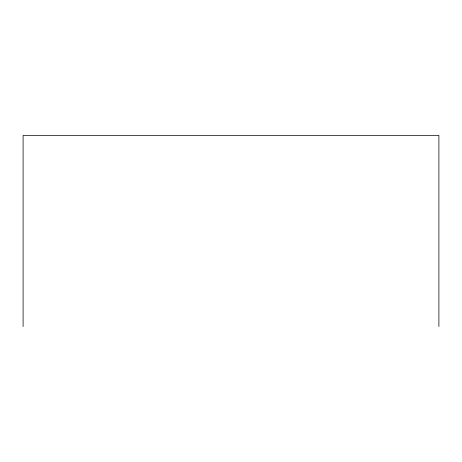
<?xml version="1.0" encoding="UTF-8"?>
<svg xmlns="http://www.w3.org/2000/svg" width="462" height="462" viewBox="0 0 462 462"><rect width="100%" height="100%" fill="white"/><g stroke="black" fill="none" stroke-linecap="round" stroke-linejoin="round"><path stroke-width="0.69" d="M438.9 326.553L438.9 135.447L23.1 135.447L23.1 326.553"/></g></svg>
